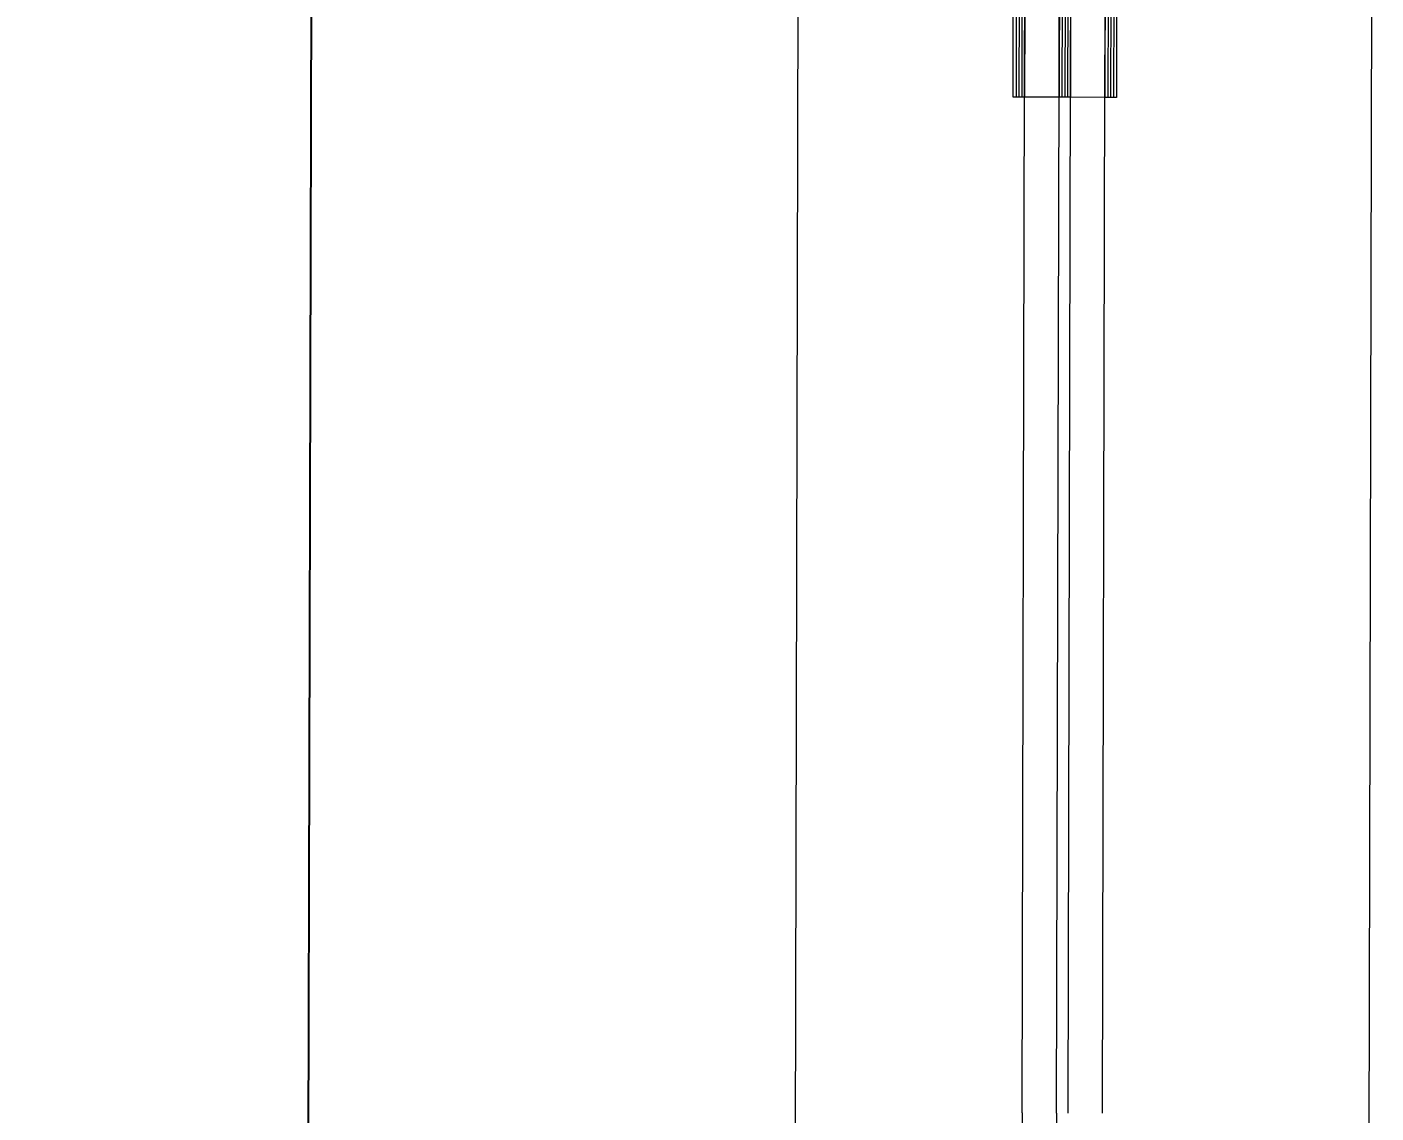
# Model space of a CAD drawing. Header units: millimetres. Extents: x 2258 to 5600, y 711 to 2563.
# Drawn here: x 4275.96 to 4294.13, y 2404.14 to 2418.77 of the extents above; entities that cross this region are included whole.
import ezdxf

# ---------------------------------------------------------------- set-up
doc = ezdxf.new("R2010")
doc.units = ezdxf.units.MM
for name, color, linetype, lineweight in [('FP_A_DOOR_WIN', 140, 'Continuous', 18), ('PQI-A-IN-ELEV-PTRN', 249, 'Continuous', 0), ('PQI-A-WIN', 140, 'Continuous', 13)]:
    doc.layers.add(name, color=color, linetype=linetype, lineweight=lineweight)
doc.styles.get("Standard").update_dxf_attribs({"font": 'arial.ttf'})
doc.dimstyles.new('ISO-25', dxfattribs={"dimtxt": 2.5, "dimasz": 2.5, "dimexe": 1.25, "dimexo": 0.625, "dimtad": 1, "dimtxsty": 'Standard', "dimcen": 2.5, "dimadec": 0, "dimazin": 0, "dimtfac": 1, "dimtmove": 0, "dimatfit": 3, "dimfxl": 1, "dimarcsym": 0})

# ---------------------------------------------------------------- blocks, each defined once
blk = doc.blocks.new('BASIS')
for q in [(0, 3), (3, 0)]:
    blk.add_line((0, 0), q)
blk.add_text('BASIS', height=0.6).set_placement((0.45, 1.17))
blk = doc.blocks.new('GLASDATABASE7')
for p, q in [((-35, 0), (-35, 60)), ((-34, 0), (-34, 60)), ((-33, 0), (-33, 60)), ((-19, 0), (-19, 60)), ((-18, 0), (-18, 60)), ((-17, 0), (-17, 60)), ((-3, 0), (-3, 60)), ((-2, 0), (-2, 60)), ((-1, 0), (-1, 60)), ((1, 0), (-37, -5)), ((1, -5), (-37, 0))]:
    blk.add_line(p, q)
for points in [[(-32, 0), (-32, 60), (-36, 60), (-36, 0)], [(-32, 13.2), (-26.12, 13.2), (-26, 13.1), (-25.88, 13.2), (-20, 13.2), (-20, 60), (-32, 60)], [(-16, 0), (-16, 60), (-20, 60), (-20, 0)], [(-16, 13.2), (-10.12, 13.2), (-10, 13.1), (-9.88, 13.2), (-4, 13.2), (-4, 60), (-16, 60)], [(0, 0), (0, 60), (-4, 60), (-4, 0)], [(-21.2, 12), (-21.2, 6.9), (-23.5, 4.6), (-28.5, 4.6), (-30.8, 6.9), (-30.8, 12)], [(-5.2, 12), (-5.2, 6.9), (-7.5, 4.6), (-12.5, 4.6), (-14.8, 6.9), (-14.8, 12)], [(-20, 6.4), (-23, 3.4), (-29, 3.4), (-32, 6.4), (-32, 0), (-20, 0)], [(-4, 6.4), (-7, 3.4), (-13, 3.4), (-16, 6.4), (-16, 0), (-4, 0)], [(1, 0), (1, -5), (-37, -5), (-37, 0)], [(0, 0), (0, 0)], [(0, 0), (0, 0)]]:
    blk.add_lwpolyline(points, close=True)
blk.add_blockref('BASIS', (5, -10))
blk = doc.blocks.new('W6')
at = {"layer": 'FP_A_DOOR_WIN', "ltscale": 1000}
for p, q in [((-478.72, 107), (-838, 107)), ((-478.72, 95), (-838, 95)), ((-478.72, 91), (-838, 91)), ((-478.72, 91), (-161.55, 91)), ((-478.72, 79), (-838, 79)), ((-478.72, 79), (-161.55, 79))]:
    blk.add_line(p, q, dxfattribs=at)
at = {"layer": 'PQI-A-IN-ELEV-PTRN', "ltscale": 1000}
for p, q in [((0, 200), (-1000, 200)), ((0, 0), (-1000, 0))]:
    blk.add_line(p, q, dxfattribs=at)
at = {"layer": 'FP_A_DOOR_WIN', "ltscale": 1000, "xscale": -1, "rotation": 270.0000000000437}
blk.add_blockref('GLASDATABASE7', (-893, 111), dxfattribs=at)
blk = doc.blocks.new('*D214')
at = {"color": 0, "lineweight": -2, "transparency": 16777216}
for p, q in [((4293.505, 2443.895), (4278.597, 2443.931)), ((4279.626, 2352.166), (4279.841, 2441.428)), ((4293.278, 2349.633), (4278.37, 2349.669))]:
    blk.add_line(p, q, dxfattribs=at)
at = {"color": 0, "transparency": 16777216}
for points in [[(4279.424, 2441.429), (4280.258, 2441.427), (4279.847, 2443.928)], [(4279.21, 2352.167), (4280.043, 2352.165), (4279.62, 2349.666)]]:
    blk.add_solid(points, dxfattribs=at)
at = {"layer": 'Defpoints', "color": 0, "transparency": 16777216}
for p in [(4279.847, 2443.928), (4294.13, 2443.894), (4293.903, 2349.632)]:
    blk.add_point(p, dxfattribs=at)
at = {"color": 0, "transparency": 16777216, "insert": (4277.606, 2396.802), "char_height": 2.5, "attachment_point": 5, "rotation": 89.8623}
blk.add_mtext('94,26', dxfattribs=at)

msp = doc.modelspace()

# ---------------------------------------------------------------- block references
at = {"layer": 'PQI-A-WIN', "xscale": 0.03863196438221001, "yscale": 0.03863196438221001, "zscale": 0.03863196438221001, "rotation": 269.8595777603301}
msp.add_blockref('W6', (4286.265, 2385.65), dxfattribs=at)

# ---------------------------------------------------------------- dimensions: what is measured, and where the dimension line sits
dim = msp.add_aligned_dim(p1=(4293.903, 2349.632), p2=(4294.13, 2443.894), distance=14.283, dimstyle='ISO-25')
dim.commit()
dim.dimension.update_dxf_attribs({"geometry": '*D214', "text_midpoint": (4277.606, 2396.802)})

doc.saveas('drawing.dxf')
